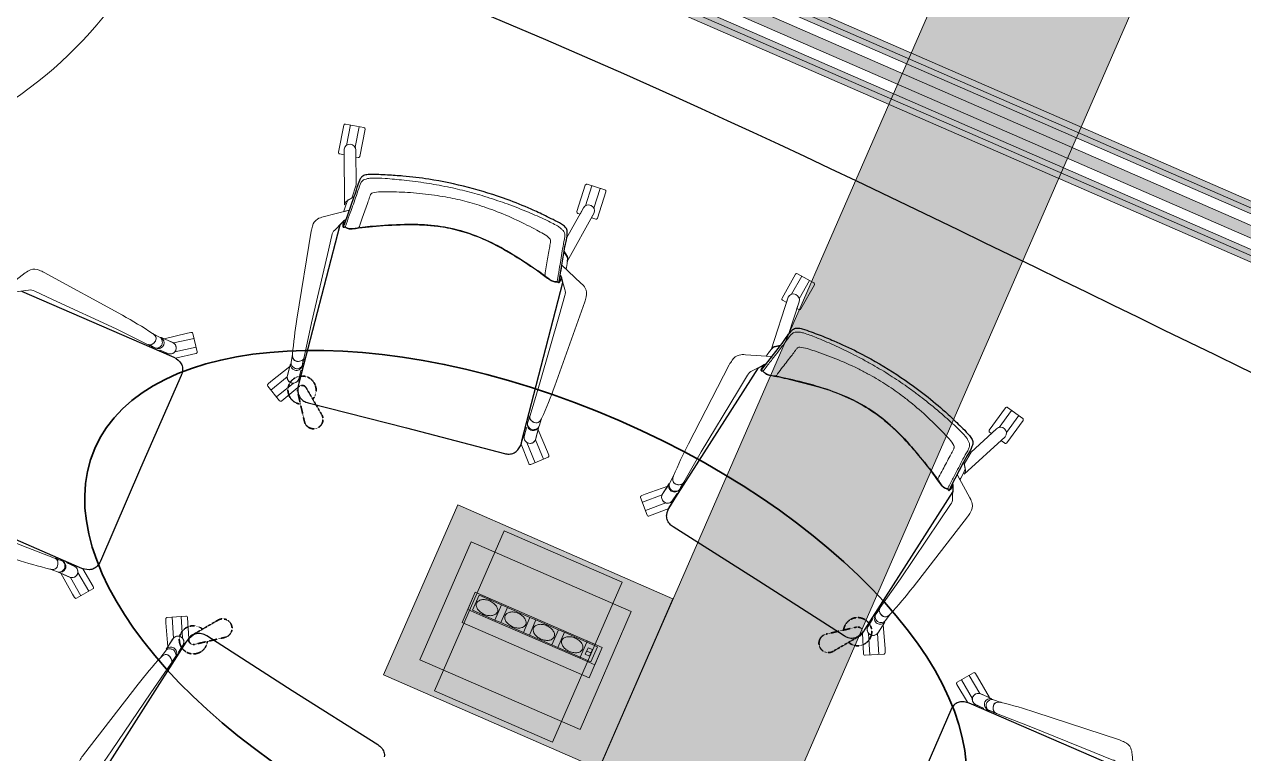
# Model space of a CAD drawing. Header units: millimetres. Extents: x -50172 to 90294, y -80883 to 25069.
# Drawn here: x 34898 to 37494, y -10619 to -9066 of the extents above; entities that cross this region are included whole.
import ezdxf

# ---------------------------------------------------------------- set-up
doc = ezdxf.new("R2010")
doc.units = ezdxf.units.MM
doc.header["$MEASUREMENT"] = 0
doc.linetypes.add('DASHED2', pattern=[0.75, 0.5, -0.25])
for name, color, linetype in [('A-25-M_Wall_Int', 7, 'Continuous'), ('New_A-25-M_Wall_Int', 7, 'Continuous'), ('New_ArchiCAD Doors', 7, 'Continuous')]:
    doc.layers.add(name, color=color, linetype=linetype)
for name, color, linetype, lineweight in [('A-35-M_FFE_Loose_SIEMENS P2_Pen_No__5', 7, 'Continuous', 25), ('A-35-M_FFE_Loose_SIEMENS P2_Pen_No__7', 7, 'Continuous', 35), ('A-35-M_FFE_Loose_SIEMENS P2_Pen_No__9', 7, 'Continuous', 13), ('A-95-H_Fill_Plan_FloorTrunking_Pen_No__1', 7, 'Continuous', 13), ('A-95-H_Fill_Plan_FloorTrunking_Pen_No__101', 252, 'Continuous', 15), ('A-95-P_Text_1_50_GA_Pen_No__85', 8, 'Continuous', 20), ('New_A-25-M_Wall_Int_Pen_No__1', 7, 'Continuous', 13), ('New_A-95-H_Fill_Plan_FloorTrunking_Pen_No__1', 7, 'Continuous', 13), ('New_A-95-H_Fill_Plan_FloorTrunking_Pen_No__101', 252, 'Continuous', 15), ('New_A-95-P_Text_1_50_GA_Pen_No__1', 7, 'Continuous', 13), ('New_A-95-P_Text_1_50_GA_Pen_No__101', 252, 'Continuous', 15), ('New_ArchiCAD Doors_Pen_No__1', 7, 'Continuous', 13), ('New_ArchiCAD Doors_Pen_No__3', 7, 'Continuous', 18)]:
    doc.layers.add(name, color=color, linetype=linetype, lineweight=lineweight)
for name, color, linetype, lineweight, true_color in [('New_A-25-M_Wall_Int_Pen_No__107', 7, 'Continuous', 15, 0xa6a6a6), ('New_ArchiCAD Doors_Pen_No__23', 7, 'Continuous', 30, 0x2a2a2a), ('New_ArchiCAD Doors_Pen_No__63', 7, 'Continuous', 20, 0x606060)]:
    doc.layers.add(name, color=color, linetype=linetype, lineweight=lineweight, true_color=true_color)
doc.dimstyles.new('GENERATED_STYLE__3', dxfattribs={"dimtxt": 0.18, "dimasz": 182.4, "dimexe": 0.18, "dimexo": 0.0625, "dimgap": 0.09, "dimtad": 0, "dimtih": 1, "dimtoh": 1, "dimdec": 4, "dimzin": 0, "dimdsep": 46, "dimcen": 0.09, "dimadec": 0, "dimazin": 0, "dimtfac": 1, "dimtdec": 4, "dimtmove": 0, "dimatfit": 3, "dimldrblk": 'ARROWHEAD_5', "dimfxl": 1, "dimtolj": 1, "dimtzin": 0, "dimarcsym": 0})

# ---------------------------------------------------------------- blocks, each defined once
blk = doc.blocks.new('*X378')
at = {"layer": 'New_A-25-M_Wall_Int_Pen_No__107', "linetype": 'Continuous'}
blk.add_hatch(color=256, dxfattribs=at).paths.add_polyline_path([(34489.1, -8203.9), (38516.9, -9960.2), (38526.9, -9937.3), (34499.1, -8181)])
blk = doc.blocks.new('Wall_64_1', base_point=(38498.3, -10002.9))
at = {"layer": 'New_A-25-M_Wall_Int_Pen_No__107', "linetype": 'Continuous'}
for points in [[(34508.1, -8160.4), (38535.9, -9916.7), (38540.7, -9905.7), (34512.9, -8149.4)], [(34512.9, -8149.4), (38540.7, -9905.7), (38545.9, -9893.8), (34518.1, -8137.5)], [(34475.5, -8235.1), (38503.3, -9991.4), (38508.1, -9980.4), (34480.3, -8224.1)], [(34470.5, -8246.6), (38498.3, -10002.9), (38503.3, -9991.4), (34475.5, -8235.1)]]:
    blk.add_hatch(color=256, dxfattribs=at).paths.add_polyline_path(points)
at = {"layer": 'New_A-25-M_Wall_Int_Pen_No__1', "linetype": 'Continuous'}
for p, q in [((34512.9, -8149.4), (38540.7, -9905.7)), ((34508.1, -8160.4), (38535.9, -9916.7)), ((34499.1, -8181), (38526.9, -9937.3)), ((34480.3, -8224.1), (38508.1, -9980.4)), ((34489.1, -8203.9), (38516.9, -9960.2)), ((34475.5, -8235.1), (38503.3, -9991.4))]:
    blk.add_line(p, q, dxfattribs=at)
at = {"layer": 'New_A-25-M_Wall_Int_Pen_No__1', "linetype": 'Continuous', "flags": 128}
for points in [[(38545.9, -9893.8), (34518.1, -8137.5)], [(34470.5, -8246.6), (38498.3, -10002.9)]]:
    blk.add_lwpolyline(points, dxfattribs=at)
at = {"layer": 'New_A-25-M_Wall_Int', "color": 250, "lineweight": 50, "true_color": 0x2a2a2a}
blk.add_blockref('*X378', (0, 0), dxfattribs=at)
blk = doc.blocks.new('Door with Sidelight on Side 2 19_6')
at = {"layer": 'New_ArchiCAD Doors_Pen_No__1', "linetype": 'Continuous'}
for p, q in [((-1005, -13), (-1005, 0)), ((1005, -13), (1005, 0)), ((-1005, -25), (-1005, -13)), ((-1005, -47.5), (-1005, -25)), ((1005, -25), (1005, -13)), ((1005, -47.5), (1005, -25)), ((-1005, -72.5), (-1005, -47.5)), ((1005, -72.5), (1005, -47.5)), ((-1005, -94.5), (-1005, -72.5)), ((1005, -94.5), (1005, -72.5)), ((-1005, -106.5), (-1005, -94.5)), ((1005, -106.5), (1005, -94.5)), ((-1005, -119), (-1005, -106.5)), ((1005, -119), (1005, -106.5))]:
    blk.add_line(p, q, dxfattribs=at)
at = {"layer": 'New_ArchiCAD Doors_Pen_No__23', "linetype": 'Continuous'}
for p, q in [((-995, 0), (-1005, 0)), ((-1005, 0), (-1005, -119)), ((-929, 0), (-995, 0)), ((-995, 0), (-995, -119)), ((-83, 0), (-929, 0)), ((-929, 0), (-929, -119)), ((-929, -119), (-929, 0)), ((-83, -119), (-83, 0)), ((29, 0), (-83, 0)), ((-83, 0), (-83, -119)), ((29, -119), (29, 0)), ((995, 0), (929, 0)), ((929, 0), (929, -119)), ((995, 0), (1005, 0)), ((995, -119), (995, 0)), ((1005, 0), (1005, -119)), ((-995, -119), (-1005, -119)), ((-995, -119), (-929, -119)), ((-929, -119), (-83, -119)), ((-83, -119), (29, -119)), ((929, -119), (995, -119)), ((995, -119), (1005, -119))]:
    blk.add_line(p, q, dxfattribs=at)
at = {"layer": 'New_ArchiCAD Doors_Pen_No__3', "linetype": 'Continuous'}
blk.add_line((929, 0), (929, 900), dxfattribs=at)
at = {"layer": 'New_ArchiCAD Doors_Pen_No__63', "linetype": 'Continuous'}
blk.add_arc((929, 0), 900, 90, 180, dxfattribs=at)
blk = doc.blocks.new('Wall_77_1', base_point=(31992.7, -13631.2))
at = {"layer": 'New_ArchiCAD Doors', "color": 251, "linetype": 'Continuous', "lineweight": 20, "true_color": 0x606060, "xscale": -1, "zscale": 1000, "rotation": 246.4404148903298}
blk.add_blockref('Door with Sidelight on Side 2 19_6', (33996.3, -9334.1), dxfattribs=at)
blk = doc.blocks.new('ARROWHEAD_5')
at = {"color": 0, "linetype": 'Continuous', "lineweight": 0}
blk.add_line((0, 0), (-1, 0), dxfattribs=at)
blk.add_solid([(-1, 0.2679), (0, 0), (-1, -0.2679), (-1, 0.2679)], dxfattribs=at)

msp = doc.modelspace()

# ---------------------------------------------------------------- hatches: boundary and pattern name
at = {"layer": 'A-95-H_Fill_Plan_FloorTrunking_Pen_No__101', "linetype": 'Continuous', "lineweight": 0, "true_color": 0x727272}
for points in [[(35068.8, -14052.6), (34706.7, -13894.7), (37778.1, -6851), (38140.2, -7008.9)], [(36279.1, -10288.8), (35820.8, -10089), (35662.9, -10451), (36121.2, -10650.9)]]:
    msp.add_hatch(color=8, dxfattribs=at).paths.add_polyline_path(points)
at = {"layer": 'New_A-95-H_Fill_Plan_FloorTrunking_Pen_No__101', "linetype": 'Continuous', "lineweight": 0, "true_color": 0x727272}
msp.add_hatch(color=8, dxfattribs=at).paths.add_polyline_path([(35771.4, -10485), (35919.9, -10144.2), (36171.1, -10253.7), (36022.5, -10594.5)])
at = {"layer": 'New_A-95-P_Text_1_50_GA_Pen_No__101', "linetype": 'Continuous', "lineweight": 0, "true_color": 0x727272}
msp.add_hatch(color=8, dxfattribs=at).paths.add_polyline_path([(36081.2, -10567.6), (35740, -10419.2), (35849.3, -10167.9), (36190.2, -10316.2)])

# ---------------------------------------------------------------- linework, layer by layer
at = {"layer": 'A-35-M_FFE_Loose_SIEMENS P2_Pen_No__5', "linetype": 'Continuous', "flags": 128}
for points in [[(35843.6, -9412.9, 0.024216), (35759.1, -9395.5, 0.016068), (35704.2, -9388.9, 0.009371), (35671.2, -9386.5, 0.001836), (35652.7, -9385.6, 0.017544), (35632.5, -9385.5, 0.062714), (35622.5, -9387, 0.149282), (35615.3, -9391.6, 0.092841), (35611.8, -9397.8, 0.049327), (35606, -9413.4, -0.02709), (35599.6, -9433.2), (35579.4, -9490.2), (35578, -9494, -0.079161), (35576.9, -9496, -0.195423), (35576.8, -9496.1, -0.266682), (35576.7, -9496.1, -0.14086), (35576.6, -9495.8, -0.068414), (35576.8, -9493), (35577.8, -9485, -0.046442), (35579.9, -9483.1, -0.07777), (35581.2, -9482.4, 0.055714), (35582.4, -9481.9, 0.135228), (35577.8, -9485), (35576.7, -9493.7, 0.049328), (35576.5, -9496, 0.064332), (35576.6, -9496.6, 0.077633), (35576.8, -9497, 0.201115), (35577.5, -9497.4, 0.08669), (35578.2, -9497.4), (35579.7, -9497.2), (35580.9, -9497, 0.08929), (35587.4, -9500.2, 0.049201), (35592.4, -9501.1, 0.053494), (35596.1, -9501.1, 0.000557), (35609.8, -9499.3, -0.01685), (35669.1, -9493.6, -0.013226), (35715.7, -9492, -0.032708), (35778.1, -9495.5, -0.03481), (35820.2, -9503.7, -0.03481), (35861, -9516.9, -0.032708), (35917.3, -9544, -0.013226), (35957.3, -9568.1, -0.01685), (36006.4, -9601.7, 0.000557), (36017.6, -9609.9, 0.053494), (36020.8, -9611.8, 0.049201), (36025.6, -9613.4, 0.08929), (36032.8, -9613.7), (36033.8, -9614.4), (36035, -9615.4, 0.08669), (36035.6, -9615.7, 0.201115), (36036.4, -9615.6, 0.077633), (36036.8, -9615.4, 0.064332), (36037.1, -9615, 0.049328), (36038.1, -9612.9), (36041.4, -9604.7, 0.135228), (36038.9, -9599.8, 0.055714), (36039.6, -9600.8, -0.07777), (36040.4, -9602, -0.046442), (36041.4, -9604.7), (36038.4, -9612.2, -0.068414), (36037.2, -9614.7, -0.14086), (36037, -9614.9, -0.266682), (36036.9, -9614.9, -0.195423), (36036.8, -9614.7, -0.079161), (36036.8, -9612.5), (36037.4, -9608.5), (36047.4, -9548.9, -0.02709), (36051.4, -9528.4, 0.049327), (36053.8, -9511.9, 0.092841), (36053.7, -9504.8, 0.149282), (36049.7, -9497.2, 0.062714), (36041.7, -9491.1, 0.017544), (36023.9, -9481.5, 0.001836), (36007.3, -9473.3, 0.009371), (35977.3, -9459.3, 0.016068), (35926, -9438.6, 0.023358)], [(35820.2, -9503.7, 0.069523), (35707.3, -9492, 0.011779), (35639.4, -9496, 0.017493), (35596.8, -9501, -0.117992), (35587.4, -9500.2, -0.066588), (35580.9, -9497), (35577.9, -9497.5, -0.164644), (35577.1, -9497.3, -0.299826), (35576.5, -9496.3, 0.02453), (35576.6, -9493.9), (35577.9, -9484.9), (35569.6, -9493.1), (35482.6, -9830, 0.119167), (35481.2, -9851.5, 0.112722), (35484.9, -9860.4, 0.107436), (35493.2, -9868, 0.042313), (35497.3, -9869.9, 0.011293), (35502.5, -9871.7), (35711.5, -9924.8), (35920.1, -9979.5, 0.011293), (35925.5, -9980.4, 0.042313), (35930, -9980.7, 0.107436), (35940.9, -9978.2, 0.112722), (35948.5, -9972.1, 0.119167), (35957.6, -9952.6), (36044.6, -9615.7), (36041.4, -9604.5), (36038.1, -9613, 0.02453), (36037, -9615.2, -0.299826), (36036, -9615.8, -0.164644), (36035.2, -9615.5), (36032.8, -9613.7, -0.066557), (36025.6, -9613.4, -0.117992), (36017, -9609.5, 0.017493), (35982.2, -9584.5, 0.011779), (35924.7, -9548.1, 0.071772)], [(36746.4, -9805.6, -0.024216), (36816.7, -9855.5, -0.016068), (36859, -9891.1, -0.009371), (36883.2, -9913.7, -0.001836), (36896.5, -9926.6, -0.017544), (36910.5, -9941.3, -0.062714), (36916.1, -9949.6, -0.149282), (36917.6, -9958, -0.092841), (36915.5, -9964.8, -0.049327), (36908.1, -9979.7, 0.02709), (36897.9, -9997.9), (36870, -10051.5), (36868.2, -10055.2, 0.079161), (36867.4, -10057.3, 0.195423), (36867.5, -10057.5, 0.266682), (36867.6, -10057.5, 0.14086), (36867.8, -10057.4, 0.068414), (36869.7, -10055.4), (36875, -10049.2, 0.046442), (36874.9, -10046.3, 0.07777), (36874.5, -10044.9, -0.055714), (36874.1, -10043.7, -0.135228), (36875, -10049.2), (36869.3, -10055.9, -0.049328), (36867.7, -10057.6, -0.064332), (36867.3, -10057.9, -0.077633), (36866.8, -10058.1, -0.201115), (36866, -10057.9, -0.08669), (36865.6, -10057.4), (36864.7, -10056.1), (36864, -10055.1, -0.08929), (36857.3, -10052.5, -0.049201), (36853.2, -10049.5, -0.053494), (36850.7, -10046.8, -0.000557), (36842.6, -10035.5, 0.01685), (36806.4, -9988.3, 0.013226), (36775.7, -9953, 0.032708), (36730.6, -9909.8, 0.03481), (36695.9, -9884.6, 0.03481), (36658.4, -9863.8, 0.032708), (36600.3, -9841.1, 0.013226), (36555.4, -9828.2, 0.01685), (36497.3, -9815.2, -0.000557), (36483.7, -9812.6, -0.053494), (36480.1, -9811.5, -0.049201), (36475.7, -9809.1, -0.08929), (36470.6, -9804.1), (36469.3, -9803.8), (36467.8, -9803.6, -0.08669), (36467.2, -9803.4, -0.201115), (36466.6, -9802.7, -0.077633), (36466.6, -9802.3, -0.064332), (36466.6, -9801.8, -0.049328), (36467.5, -9799.6), (36471.3, -9791.6, -0.135228), (36476.6, -9790.1, -0.055714), (36475.3, -9790.3, 0.07777), (36473.9, -9790.5, 0.046442), (36471.3, -9791.6), (36467.8, -9799, 0.068414), (36466.8, -9801.6, 0.14086), (36466.8, -9801.9, 0.266682), (36466.9, -9801.9, 0.195423), (36467.1, -9801.9, 0.079161), (36468.7, -9800.3), (36471.2, -9797.2), (36508, -9749.2, 0.02709), (36520.3, -9732.3, -0.049327), (36530.7, -9719.3, -0.092841), (36535.9, -9714.5, -0.149282), (36544.2, -9712.3, -0.062714), (36554.1, -9714, -0.017544), (36573.3, -9720.4, -0.001836), (36590.6, -9727, -0.009371), (36621.3, -9739.5, -0.016068), (36671.4, -9762.8, -0.023358)], [(36695.9, -9884.6, -0.069523), (36781.5, -9959.2, -0.011779), (36824.9, -10011.6, -0.017493), (36850.3, -10046.2, 0.117992), (36857.3, -10052.5, 0.066588), (36864, -10055.1), (36865.7, -10057.6, 0.164644), (36866.4, -10058.1, 0.299826), (36867.5, -10057.8, -0.02453), (36869.2, -10056.1), (36875, -10049), (36874.6, -10060.6), (36687.4, -10354, -0.119167), (36672.7, -10369.7, -0.112722), (36663.6, -10373.1, -0.107436), (36652.4, -10372.2, -0.042313), (36648.3, -10370.5, -0.011293), (36643.4, -10367.9), (36462.1, -10251.2), (36279.8, -10135.9, -0.011293), (36275.4, -10132.6, -0.042313), (36272.2, -10129.6, -0.107436), (36266.6, -10119.8, -0.112722), (36265.8, -10110.2, -0.119167), (36273.9, -10090.2), (36461, -9796.8), (36471.4, -9791.6), (36467.4, -9799.8, -0.02453), (36466.6, -9802, 0.299826), (36466.8, -9803.2, 0.164644), (36467.6, -9803.6), (36470.6, -9804.1, 0.066557), (36475.7, -9809.1, 0.117992), (36484.4, -9812.8, -0.017493), (36526.5, -9821.2, -0.011779), (36592.3, -9838.5, -0.071772)]]:
    msp.add_lwpolyline(points, format="xyb", close=True, dxfattribs=at)
for points in [[(34892.2, -9633.6), (35211.3, -9772.4, -0.119167), (35229.2, -9784.5, -0.112722), (35233.9, -9792.9, -0.107436), (35234.8, -9804.1, -0.042313), (35233.8, -9808.4, -0.011293), (35232, -9813.7), (35145.2, -10011.1), (35060, -10209.2, -0.011293), (35057.3, -10214.1, -0.042313), (35054.8, -10217.7, -0.107436), (35046.1, -10224.7, -0.112722), (35036.7, -10227, -0.119167), (35015.7, -10222.2), (34696.6, -10083.4)], [(35055.7, -10674.8), (35242.8, -10381.4, -0.119167), (35257.6, -10365.7, -0.112722), (35266.7, -10362.3, -0.107436), (35277.8, -10363.3, -0.042313), (35281.9, -10364.9, -0.011293), (35286.8, -10367.5), (35468.2, -10484.2), (35650.4, -10599.5, -0.011293), (35654.8, -10602.8, -0.042313), (35658.1, -10605.9, -0.107436), (35663.6, -10615.6, -0.112722), (35664.4, -10625.3, -0.119167)], [(37233.7, -10652), (36914.6, -10513.2, 0.119167), (36893.6, -10508.4, 0.112722), (36884.1, -10510.7, 0.107436), (36875.4, -10517.7, 0.042313), (36872.9, -10521.4, 0.011293), (36870.3, -10526.2), (36785, -10724.3)]]:
    msp.add_lwpolyline(points, format="xyb", dxfattribs=at)
at = {"layer": 'A-35-M_FFE_Loose_SIEMENS P2_Pen_No__7', "linetype": 'DASHED2'}
for p, q in [((35494.4, -9911.3), (35479.6, -9846.8)), ((35531.2, -9896.8), (35498, -9839.5)), ((35310.3, -10334.5), (35253, -10367.7)), ((36605.5, -10364.1), (36670, -10349.3)), ((35324.8, -10371.3), (35260.2, -10386.1)), ((36619.9, -10400.9), (36677.3, -10367.7))]:
    msp.add_line(p, q, dxfattribs=at)
for centre, radius, start, end in [((35489.3, -9844.5), 30, 319.5491, 263.4393), ((35489.3, -9844.5), 10, 30.0778, 192.9105), ((35513.9, -9906.9), 20, 192.9105, 30.0778), ((36672.3, -10359), 30, 229.5491, 173.4393), ((35258, -10376.4), 30, 49.5491, 353.4393), ((35320.3, -10351.8), 20, 282.9105, 120.0778), ((36672.3, -10359), 10, 300.0778, 102.9105), ((35258, -10376.4), 10, 120.0778, 282.9105), ((36609.9, -10383.6), 20, 102.9105, 300.0778)]:
    msp.add_arc(centre, radius, start, end, dxfattribs=at)
at = {"layer": 'A-35-M_FFE_Loose_SIEMENS P2_Pen_No__7', "linetype": 'Continuous'}
msp.add_ellipse((35965.1, -10367.7), major_axis=(917, -398.8), ratio=0.5, dxfattribs=at)
at = {"layer": 'A-35-M_FFE_Loose_SIEMENS P2_Pen_No__9', "linetype": 'Continuous'}
for p, q in [((35592.2, -9279.9), (35583.7, -9323.4)), ((35610.7, -9283.5), (35602.2, -9327.4)), ((36106.2, -9409.4), (36092.7, -9452.1)), ((36124.2, -9415.1), (36110.8, -9457.3)), ((36553.5, -9601.8), (36531.7, -9640.4)), ((36569.9, -9611.1), (36547.9, -9650.1)), ((36999.9, -9887.7), (36973.5, -9923.9)), ((37015.1, -9898.8), (36989.1, -9934.6)), ((36080.5, -10415.5), (35874.2, -10325.8)), ((36104.5, -10404.2), (36095.4, -10400.2))]:
    msp.add_line(p, q, dxfattribs=at)
at = {"layer": 'A-35-M_FFE_Loose_SIEMENS P2_Pen_No__9', "linetype": 'Continuous', "flags": 128}
for points in [[(35578.2, -9343.4), (35569.4, -9341.7, -0.435017), (35567, -9338), (35578.2, -9280.3, -0.414214), (35581.7, -9277.9), (35621, -9285.5, -0.414214), (35623.4, -9289), (35612.1, -9346.9, -0.414214), (35608.6, -9349.3), (35603.9, -9348.4), (35603.8, -9333.4, 0.917674), (35578.8, -9331.5), (35578.9, -9343.3)], [(35579.8, -9449.9), (35578.8, -9331.5, -0.92197), (35603.8, -9333.6), (35604.4, -9407.2), (35595.5, -9435.7), (35584, -9442.1, 0.207366), (35581.7, -9445.1), (35580.1, -9449.1)], [(36106.1, -9477.6), (36114.7, -9480.3, 0.435017), (36118.6, -9478.1), (36136.3, -9422.1, 0.414214), (36134.3, -9418.3), (36096.2, -9406.3, 0.414214), (36092.4, -9408.2), (36074.6, -9464.5, 0.414214), (36076.6, -9468.2), (36081.2, -9469.7), (36088.4, -9456.6, -0.917674), (36111.3, -9466.8), (36105.6, -9477.2)], [(35589.5, -9461.6), (35534.6, -9475.4, 0.081341), (35522.4, -9480.3, 0.203002), (35511.5, -9495.3, -0.007358), (35508.7, -9506.4), (35478.2, -9693.8, 0.018845), (35469.2, -9768.3, 0.093152), (35470, -9776.2, 0.300736), (35478.5, -9783.3, 0.150564), (35489.1, -9781.3, 0.24245), (35493.9, -9774.4), (35509.6, -9701.2), (35543.3, -9556), (35552.7, -9515.4, -0.198938), (35558.9, -9503.7), (35574.9, -9487.8), (35579.9, -9483.1, -0.153101), (35582.4, -9481.9, -0.000314)], [(36053.9, -9570.3), (36111.3, -9466.8, 0.92197), (36088.4, -9456.7), (36052.6, -9521.1), (36046.9, -9550.4), (36053.9, -9561.5, -0.207366), (36054.5, -9565.3), (36054, -9569.5)], [(36042.4, -9578.5), (36083.8, -9617.2, -0.081341), (36092.1, -9627.3, -0.203002), (36094.4, -9645.8, 0.007358), (36091.5, -9656.9), (36027.4, -9835.6, -0.018845), (35999.3, -9905.1, -0.093152), (35994.7, -9911.6, -0.300736), (35983.9, -9913.8, -0.150564), (35975.5, -9906.9, -0.24245), (35974.7, -9898.5), (35996.4, -9826.8), (36037.2, -9683.5), (36048.6, -9643.4, 0.198938), (36048.8, -9630.2), (36042.5, -9608.6), (36040.5, -9602, 0.153101), (36038.9, -9599.8, 0.000314)], [(34855.2, -9629.9), (34899.9, -9595.1, -0.081341), (34911.2, -9588.5, -0.203002), (34929.8, -9589.1, 0.007358), (34940.2, -9593.8), (35106.7, -9685.1, -0.018845), (35171, -9723.8, -0.093152), (35176.7, -9729.3, -0.300736), (35177.1, -9740.4, -0.150564), (35169, -9747.5, -0.24245), (35160.5, -9747.1), (35093.2, -9714.4), (34958, -9651.6), (34920.2, -9634, 0.198938), (34907.2, -9631.7), (34884.9, -9634.5), (34878.1, -9635.5, 0.153101), (34875.6, -9636.8, 0.000314)], [(36520.1, -9657.6), (36512.3, -9653.2, -0.435017), (36511.2, -9648.9), (36540.1, -9597.7, -0.414214), (36544.2, -9596.6), (36579.1, -9616.3, -0.414214), (36580.2, -9620.4), (36551.2, -9671.7, -0.414214), (36547.1, -9672.9), (36542.9, -9670.5), (36547.5, -9656.3, 0.917674), (36524.4, -9646.5), (36520.8, -9657.7)], [(36487.8, -9759.1), (36524.4, -9646.5, -0.92197), (36547.5, -9656.4), (36524.7, -9726.4), (36507.2, -9750.6), (36494.3, -9753, 0.207366), (36491.1, -9755.2), (36488.4, -9758.4)], [(35171, -9723.9), (35185.8, -9731.5, -0.20576), (35191.2, -9738, -0.103527), (35191.7, -9744.8, -0.163663), (35188.8, -9750.7, -0.143284), (35180.6, -9755.3, -0.17954), (35175.8, -9754.6, 0.015555), (35161.5, -9747.6, 0.189726), (35168.3, -9747.8, 0.224162), (35178.3, -9737.3, 0.212827), (35176.7, -9729.3, 0.0772), (35171.8, -9724.3, 0.056611)], [(35189.9, -9732.7), (35215.2, -9743.9, -0.898737), (35204.9, -9767), (35187.4, -9759.2), (35185.8, -9760.7), (35164.1, -9751.2), (35166.2, -9749.1), (35178.1, -9755.1, 0.418822), (35195.1, -9748.3, 0.336613), (35190, -9732.7, 0.09455)], [(35195.4, -9735.1), (35245.2, -9723.2), (35252.7, -9721.7, -0.132625), (35255.3, -9721.9, -0.251078), (35256.9, -9723.7), (35265.9, -9762.9, -0.460931), (35263, -9766.8), (35220, -9776.2), (35200.4, -9767), (35199.6, -9764.7), (35204.9, -9767, 0.132464), (35209.1, -9767.5, 0.419806), (35221.5, -9754.4, 0.171359), (35218.4, -9746.5, 0.126551), (35212.9, -9742.8)], [(35464.5, -9788.7), (35457.8, -9815.5, 0.898737), (35482.3, -9821.6), (35487, -9803), (35489.2, -9802.7), (35495, -9779.7), (35492, -9780.1), (35489.5, -9793.2, -0.418822), (35473.7, -9802.3, -0.336613), (35464.5, -9788.7, -0.09455)], [(35469.2, -9768.4), (35466.1, -9784.8, 0.20576), (35467.9, -9792.9, 0.103527), (35473, -9797.5, 0.163663), (35479.4, -9798.9, 0.143284), (35488.1, -9795.2, 0.17954), (35490.5, -9791, -0.015555), (35493.7, -9775.4, -0.189726), (35489.8, -9780.9, -0.224162), (35475.3, -9782.4, -0.212827), (35470, -9776.2, -0.0772), (35469.1, -9769.2, -0.056611)], [(36489.7, -9773.1), (36433.2, -9769.2, 0.081341), (36420.1, -9770, 0.203002), (36405, -9780.9, -0.007358), (36398.9, -9790.6), (36311.9, -9959.3, 0.018845), (36280.2, -10027.3, 0.093152), (36278.5, -10035.1, 0.300736), (36284.4, -10044.5, 0.150564), (36295.1, -10045.9, 0.24245), (36301.9, -10040.8), (36339.4, -9976), (36416.5, -9848.5), (36438, -9812.8, -0.198938), (36447.5, -9803.6), (36467.6, -9793.5), (36473.8, -9790.5, -0.153101), (36476.6, -9790.1, -0.000314)], [(35463.1, -9794.5), (35423.1, -9826.4), (35417.3, -9831.4, 0.132625), (35415.8, -9833.6, 0.251078), (35416.2, -9835.9), (35441.6, -9867.2, 0.460931), (35446.4, -9867.3), (35480.3, -9839.1), (35485.1, -9818), (35483.8, -9816), (35482.3, -9821.6, -0.132464), (35480.2, -9825.2, -0.419806), (35462.2, -9826.9, -0.171359), (35457.9, -9819.7, -0.126551), (35458.3, -9813.1)], [(36978.2, -9952.3), (36985.5, -9957.6, 0.435017), (36989.8, -9956.8), (37024.4, -9909.3, 0.414214), (37023.7, -9905.1), (36991.4, -9881.5, 0.414214), (36987.2, -9882.2), (36952.5, -9929.9, 0.414214), (36953.1, -9934.1), (36957, -9936.9), (36968.1, -9926.8, -0.917674), (36986.5, -9943.8), (36977.8, -9951.8)], [(35993.5, -9923.1), (35986.6, -9949.8, -0.898737), (35962.1, -9943.5), (35966.9, -9924.9), (35965.1, -9923.6), (35970.9, -9900.6), (35973.4, -9902.4), (35969.4, -9915.1, 0.418822), (35978.9, -9930.7, 0.336613), (35993.4, -9923.1, 0.09455)], [(35999.2, -9905.2), (35994, -9921, -0.20576), (35988.4, -9927.3, -0.103527), (35981.8, -9928.9, -0.163663), (35975.5, -9927, -0.143284), (35969.7, -9919.6, -0.17954), (35969.6, -9914.7, 0.015555), (35974.3, -9899.5, 0.189726), (35975.1, -9906.2, 0.224162), (35987.1, -9914.5, 0.212827), (35994.7, -9911.6, 0.0772), (35998.9, -9906, 0.056611)], [(35992, -9928.9), (36011.9, -9976), (36014.6, -9983.2, -0.132625), (36014.8, -9985.8, -0.251078), (36013.4, -9987.7), (35976.1, -10003, -0.460931), (35971.8, -10000.8), (35955.5, -9959.9), (35961.4, -9939), (35963.5, -9937.9), (35962.1, -9943.5, 0.132464), (35962.2, -9947.7, 0.419806), (35977.3, -9957.8, 0.171359), (35984.5, -9953.5, 0.126551), (35987.3, -9947.5)], [(36899.3, -10023.7), (36986.5, -9943.8, 0.92197), (36968, -9926.9), (36913.6, -9976.7), (36898.9, -10002.6), (36902.1, -10015.4, -0.207366), (36901.4, -10019.1), (36899.6, -10023)], [(36271.1, -10043.8), (36256.2, -10067.1, 0.898737), (36277.4, -10080.7), (36287.8, -10064.5), (36290, -10064.9), (36302.8, -10045), (36299.8, -10044.4), (36293.3, -10056, -0.418822), (36275.4, -10059.6, -0.336613), (36271, -10043.9, -0.09455)], [(36280.2, -10027.4), (36272.2, -10042, 0.20576), (36271.4, -10050.4, 0.103527), (36274.8, -10056.3, 0.163663), (36280.5, -10059.6, 0.143284), (36289.8, -10058.8, 0.17954), (36293.4, -10055.6, -0.015555), (36301.3, -10041.7, -0.189726), (36295.9, -10045.7, -0.224162), (36281.7, -10042.6, -0.212827), (36278.5, -10035.1, -0.0772), (36279.8, -10028.2, -0.056611)], [(36884, -10024.6), (36911.4, -10074.3, -0.081341), (36916.1, -10086.4, -0.203002), (36912.6, -10104.7, 0.007358), (36906.4, -10114.3), (36790.1, -10264.3, -0.018845), (36741.8, -10321.7, -0.093152), (36735.4, -10326.5, -0.300736), (36724.4, -10325.2, -0.150564), (36718.6, -10316.1, -0.24245), (36720.4, -10307.8), (36763.3, -10246.4), (36846.5, -10122.8), (36869.8, -10088.2, 0.198938), (36874.1, -10075.7), (36874.8, -10053.2), (36874.9, -10046.4, 0.153101), (36874.1, -10043.7, 0.000314)], [(34668.6, -10058.9), (34673.7, -10115.3, 0.081341), (34676.5, -10128.1, 0.203002), (34689.6, -10141.2, -0.007358), (34700.2, -10145.7), (34880.5, -10205.2, 0.018845), (34952.6, -10225.8, 0.093152), (34960.5, -10226.3, 0.300736), (34968.9, -10219, 0.150564), (34968.6, -10208.2, 0.24245), (34962.5, -10202.3), (34892.7, -10175.4), (34754.6, -10119.3), (34715.9, -10103.7, -0.198938), (34705.4, -10095.7), (34692.2, -10077.4), (34688.4, -10071.8, -0.153101), (34687.6, -10069.1, -0.000314)], [(36267.8, -10048.9), (36219.7, -10066.4), (36212.7, -10069.3, 0.132625), (36210.6, -10071, 0.251078), (36210.2, -10073.3), (36224.4, -10111, 0.460931), (36228.9, -10112.6), (36270, -10096.7), (36281.3, -10078.1), (36280.6, -10075.8), (36277.4, -10080.7, -0.132464), (36274.3, -10083.5, -0.419806), (36256.7, -10079.3, -0.171359), (36254.9, -10071.1, -0.126551), (36257.4, -10065)], [(34970.3, -10232.3), (34995.7, -10243.4, 0.898737), (35005.7, -10220.2), (34988.2, -10212.5), (34988.2, -10210.3), (34966.5, -10200.7), (34966.4, -10203.8), (34978.9, -10208.4, -0.418822), (34985.3, -10225.5, -0.336613), (34970.4, -10232.3, -0.09455)], [(34952.7, -10225.9), (34968.4, -10231.5, 0.20576), (34976.8, -10230.9, 0.103527), (34982.1, -10226.6, 0.163663), (34984.5, -10220.5, 0.143284), (34982.2, -10211.4, 0.17954), (34978.4, -10208.4, -0.015555), (34963.6, -10202.7, -0.189726), (34968.3, -10207.5, -0.224162), (34967.5, -10222, -0.212827), (34960.5, -10226.3, -0.0772), (34953.5, -10226.1, -0.056611)], [(34975.8, -10234.7), (35000.8, -10279.4), (35004.7, -10285.9, 0.132625), (35006.7, -10287.8, 0.251078), (35009, -10287.8), (35044, -10267.8, 0.460931), (35044.9, -10263.1), (35022.7, -10225), (35002.7, -10216.8), (35000.4, -10217.8), (35005.7, -10220.2, -0.132464), (35009, -10222.9, -0.419806), (35007.7, -10240.9, -0.171359), (34999.8, -10243.9, -0.126551), (34993.4, -10242.4)], [(35905.1, -10317.4, 0.138798), (35905.8, -10312, 0.107082), (35903.2, -10304.9, 0.080305), (35897.7, -10298.8, 0.068078), (35889.3, -10293.6, 0.068078), (35879.7, -10291, 0.080305), (35871.5, -10291.1, 0.107082), (35864.5, -10294, 0.138798), (35861.1, -10298.3, 0.138798), (35860.3, -10303.7, 0.107082), (35863, -10310.8, 0.080305), (35868.5, -10316.9, 0.068078), (35876.9, -10322.1, 0.068078), (35886.4, -10324.7, 0.080305), (35894.6, -10324.6, 0.107082), (35901.6, -10321.6, 0.138798)], [(35203.5, -10391.3), (35199.6, -10340.3), (35199.3, -10332.6, -0.132625), (35199.9, -10330, -0.251078), (35201.8, -10328.7), (35242, -10326.1, -0.460931), (35245.4, -10329.5), (35247.9, -10373.5), (35235.7, -10391.4), (35233.3, -10391.8), (35236.4, -10386.9, 0.132464), (35237.7, -10382.9, 0.419806), (35226.6, -10368.5, 0.171359), (35218.4, -10370.4, 0.126551), (35213.8, -10375.2)], [(35965.6, -10343.7, 0.138798), (35966.3, -10338.3, 0.107082), (35963.7, -10331.2, 0.080305), (35958.2, -10325.1, 0.068078), (35949.8, -10320, 0.068078), (35940.3, -10317.3, 0.080305), (35932, -10317.5, 0.107082), (35925.1, -10320.4, 0.138798), (35921.6, -10324.6, 0.138798), (35920.9, -10330, 0.107082), (35923.5, -10337.1, 0.080305), (35929, -10343.2, 0.068078), (35937.4, -10348.4, 0.068078), (35946.9, -10351.1, 0.080305), (35955.2, -10350.9, 0.107082), (35962.2, -10348, 0.138798)], [(36730, -10339.1), (36715, -10362.3, -0.898737), (36693.8, -10348.5), (36704.2, -10332.4), (36702.9, -10330.6), (36715.8, -10310.7), (36717.5, -10313.1), (36709.7, -10323.9, 0.418822), (36713.8, -10341.7, 0.336613), (36730, -10339.1, 0.09455)], [(36741.7, -10321.8), (36731.8, -10335.2, -0.20576), (36724.6, -10339.5, -0.103527), (36717.7, -10338.9, -0.163663), (36712.4, -10335.1, -0.143284), (36709.2, -10326.3, -0.17954), (36710.6, -10321.7, 0.015555), (36719.8, -10308.7, 0.189726), (36718.5, -10315.3, 0.224162), (36727.2, -10326.9, 0.212827), (36735.4, -10326.5, 0.0772), (36741.1, -10322.5, 0.056611)], [(36026.1, -10370.1, 0.138798), (36026.9, -10364.7, 0.107082), (36024.2, -10357.6, 0.080305), (36018.8, -10351.4, 0.068078), (36010.3, -10346.3, 0.068078), (36000.8, -10343.6, 0.080305), (35992.6, -10343.8, 0.107082), (35985.6, -10346.7, 0.138798), (35982.1, -10350.9, 0.138798), (35981.4, -10356.3, 0.107082), (35984, -10363.4, 0.080305), (35989.5, -10369.6, 0.068078), (35998, -10374.7, 0.068078), (36007.5, -10377.4, 0.080305), (36015.7, -10377.2, 0.107082), (36022.7, -10374.3, 0.138798)], [(36726.7, -10344.1), (36730.7, -10395.1), (36731, -10402.8, -0.132625), (36730.4, -10405.4, -0.251078), (36728.4, -10406.7), (36688.2, -10409.4, -0.460931), (36684.9, -10405.9), (36682.3, -10362), (36694.5, -10344), (36696.9, -10343.6), (36693.8, -10348.5, 0.132464), (36692.6, -10352.5, 0.419806), (36703.6, -10366.9, 0.171359), (36711.9, -10365, 0.126551), (36716.4, -10360.2)], [(35200.2, -10396.4), (35215.3, -10373.1, -0.898737), (35236.4, -10386.9), (35226.1, -10403), (35227.3, -10404.8), (35214.5, -10424.8), (35212.7, -10422.3), (35220.6, -10411.5, 0.418822), (35216.4, -10393.7, 0.336613), (35200.3, -10396.3, 0.09455)], [(36086.7, -10396.4, 0.138798), (36087.4, -10391, 0.107082), (36084.8, -10383.9, 0.080305), (36079.3, -10377.7, 0.068078), (36070.8, -10372.6, 0.068078), (36061.3, -10369.9, 0.080305), (36053.1, -10370.1, 0.107082), (36046.1, -10373, 0.138798), (36042.6, -10377.2, 0.138798), (36041.9, -10382.7, 0.107082), (36044.5, -10389.8, 0.080305), (36050, -10395.9, 0.068078), (36058.5, -10401, 0.068078), (36068, -10403.7, 0.080305), (36076.2, -10403.5, 0.107082), (36083.2, -10400.6, 0.138798)], [(35046.2, -10710.8), (35018.9, -10661.2, -0.081341), (35014.1, -10649, -0.203002), (35017.6, -10630.7, 0.007358), (35023.9, -10621.1), (35140.2, -10471.1, -0.018845), (35188.5, -10413.7, -0.093152), (35194.8, -10408.9, -0.300736), (35205.8, -10410.2, -0.150564), (35211.6, -10419.3, -0.24245), (35209.8, -10427.6), (35167, -10489), (35083.8, -10612.6), (35060.4, -10647.2, 0.198938), (35056.1, -10659.7), (35055.4, -10682.2), (35055.4, -10689, 0.153101), (35056.2, -10691.7, 0.000314)], [(35188.6, -10413.6), (35198.4, -10400.2, -0.20576), (35205.7, -10395.9, -0.103527), (35212.5, -10396.5, -0.163663), (35217.9, -10400.3, -0.143284), (35221.1, -10409.1, -0.17954), (35219.7, -10413.7, 0.015555), (35210.5, -10426.7, 0.189726), (35211.8, -10420.1, 0.224162), (35203, -10408.5, 0.212827), (35194.8, -10408.9, 0.0772), (35189.1, -10412.9, 0.056611)], [(36952.7, -10499.4), (36927.4, -10454.9), (36923.4, -10448.4, 0.132625), (36921.5, -10446.6, 0.251078), (36919.1, -10446.6), (36884.3, -10466.8, 0.460931), (36883.4, -10471.6), (36905.9, -10509.4), (36926, -10517.5), (36928.2, -10516.5), (36922.9, -10514.2, -0.132464), (36919.6, -10511.5, -0.419806), (36920.8, -10493.5, -0.171359), (36928.7, -10490.4, -0.126551), (36935.1, -10491.8)], [(36958.2, -10501.8), (36932.8, -10490.9, 0.898737), (36922.9, -10514.2), (36940.5, -10521.7), (36940.5, -10523.9), (36962.3, -10533.3), (36962.3, -10530.3), (36949.8, -10525.7, -0.418822), (36943.3, -10508.6, -0.336613), (36958.2, -10501.8, -0.09455)], [(36977.5, -10509.6), (36961.8, -10504, 0.20576), (36953.5, -10504.5, 0.103527), (36948.1, -10508.8, 0.163663), (36945.8, -10514.9, 0.143284), (36948.1, -10524, 0.17954), (36951.8, -10527, -0.015555), (36966.7, -10532.7, -0.189726), (36961.9, -10527.9, -0.224162), (36962.7, -10513.4, -0.212827), (36969.7, -10509.1, -0.0772), (36976.7, -10509.3, -0.056611)], [(37261.6, -10676.6), (37256.6, -10620.1, 0.081341), (37253.7, -10607.3, 0.203002), (37240.6, -10594.2, -0.007358), (37230.1, -10589.7), (37049.8, -10530.2, 0.018845), (36977.6, -10509.6, 0.093152), (36969.7, -10509.1, 0.300736), (36961.3, -10516.4, 0.150564), (36961.6, -10527.2, 0.24245), (36967.7, -10533.1), (37037.6, -10560), (37175.6, -10616.1), (37214.3, -10631.7, -0.198938), (37224.8, -10639.7), (37238, -10658), (37241.9, -10663.6, -0.153101), (37242.7, -10666.3, -0.000314)]]:
    msp.add_lwpolyline(points, format="xyb", close=True, dxfattribs=at)
for points in [[(36032.8, -9613.7, -0.172835), (36032.7, -9613.5, -0.029065), (36032.7, -9613.1, -0.028333), (36032.8, -9611.6, -0.004116), (36033.2, -9608.8, -0.006979), (36033.7, -9606.1, 0.006601), (36037.8, -9581.9, -0.005565), (36044.1, -9543.5, -0.006061), (36048, -9523, 0.052886), (36048.7, -9515.3, 0.072565), (36047.8, -9509.5, 0.118748), (36045, -9504.9, 0.009096), (36040.6, -9500.5, 0.060387), (36033.1, -9495, 0.021653), (36008, -9482, 0.008324), (35971.2, -9465.8, 0.012117), (35926.1, -9448.1, 0.005624), (35906.2, -9441.1, 0.00647), (35883.2, -9433.6, 0.012425), (35841.4, -9421.7, 0.012425), (35799, -9411.8, 0.00647), (35775.3, -9407.3, 0.005624), (35754.4, -9403.8, 0.012117), (35706.4, -9397.4, 0.008324), (35666.3, -9393.8, 0.021653), (35638.1, -9393, 0.060387), (35629, -9394.2, 0.009096), (35622.9, -9395.9, 0.118748), (35618.2, -9398.6, 0.072565), (35614.6, -9403.3, 0.052886), (35611.5, -9410.3, -0.006061), (35605, -9430.2, -0.005565), (35592, -9466.8, 0.006601), (35583.8, -9489.9, -0.006979), (35582.9, -9492.6, -0.004116), (35581.9, -9495.1, -0.028333), (35581.3, -9496.6, -0.029065), (35581.1, -9496.9, -0.172835), (35580.9, -9497)], [(35608.5, -9499.5, -0.029977), (35609.8, -9499.3, 0.096148), (35610.3, -9498.5, 0.022338), (35612.4, -9493.2, -0.000048), (35618.3, -9476.4, -0.000154), (35629.2, -9445.2, 0.001817), (35633.2, -9433.8, -0.043839), (35635.3, -9428.1, -0.067552), (35636.5, -9426.4, -0.111008), (35640, -9424.2, -0.062927), (35655.9, -9422.3, -0.007617), (35672.1, -9422.2, -0.013331), (35720.1, -9424, -0.019355), (35771.3, -9429.4, -0.009359), (35794.6, -9433.2, -0.023709), (35836, -9442.3, -0.023709), (35876.7, -9454.4, -0.009359), (35899, -9462.3, -0.019355), (35946.4, -9482.4, -0.013331), (35989.2, -9504.1, -0.007617), (36003.4, -9511.9, -0.062927), (36016.3, -9521.4, -0.111008), (36018.4, -9524.9, -0.067552), (36018.6, -9527.1, -0.043839), (36017.7, -9533, 0.001817), (36015.6, -9545, -0.000154), (36010.1, -9577.5, -0.000048), (36007.1, -9595.1, 0.022338), (36006.3, -9600.7, 0.096148), (36006.4, -9601.7, -0.029977), (36007.5, -9602.5)], [(36470.6, -9804.1, 0.172835), (36470.7, -9804, 0.029065), (36471, -9803.8, 0.028333), (36472.1, -9802.6, 0.004116), (36473.8, -9800.4, 0.006979), (36475.5, -9798.2, -0.006601), (36490.4, -9778.8, 0.005565), (36514.1, -9748, 0.006061), (36526.5, -9731.1, -0.052886), (36531.6, -9725.4, -0.072565), (36536.5, -9722.1, -0.118748), (36541.8, -9720.9, -0.009096), (36548.1, -9721.2, -0.060387), (36557.2, -9722.9, -0.021653), (36583.7, -9732.4, -0.008324), (36620.7, -9748.3, -0.012117), (36664.4, -9769.2, -0.005624), (36683.1, -9779, -0.00647), (36704.3, -9790.7, -0.012425), (36741.5, -9813.2, -0.012425), (36777.6, -9837.5, -0.00647), (36797.1, -9851.7, -0.005624), (36813.9, -9864.6, -0.012117), (36851.2, -9895.4, -0.008324), (36881.2, -9922.2, -0.021653), (36901.1, -9942.3, -0.060387), (36906.4, -9949.8, -0.009096), (36909.3, -9955.4, -0.118748), (36910.5, -9960.7, -0.072565), (36909.6, -9966.5, -0.052886), (36906.5, -9973.6, 0.006061), (36896.5, -9991.9, 0.005565), (36878.5, -10026.4, -0.006601), (36867.2, -10048.1, 0.006979), (36865.9, -10050.6, 0.004116), (36864.7, -10053.1, 0.028333), (36864.1, -10054.5, 0.029065), (36864, -10054.9, 0.172835), (36864, -10055.1)], [(36843.4, -10036.6, 0.029977), (36842.6, -10035.5, -0.096148), (36842.8, -10034.6, -0.022338), (36845.3, -10029.5, 0.000048), (36853.6, -10013.7, 0.000154), (36869, -9984.5, -0.001817), (36874.6, -9973.7, 0.043839), (36877.3, -9968.3, 0.067552), (36877.8, -9966.2, 0.111008), (36877, -9962.2, 0.062927), (36867.5, -9949.2, 0.007617), (36856.5, -9937.3, 0.013331), (36822.5, -9903.4, 0.019355), (36783.7, -9869.7, 0.009359), (36765, -9855.2, 0.023709), (36730, -9831.2, 0.023709), (36693.5, -9809.6, 0.009359), (36672.5, -9798.8, 0.019355), (36625.5, -9777.7, 0.013331), (36580.5, -9761.2, 0.007617), (36565, -9756.2, 0.062927), (36549.3, -9753.2, 0.111008), (36545.3, -9754.1, 0.067552), (36543.6, -9755.4, 0.043839), (36539.8, -9760.1, -0.001817), (36532.5, -9769.8, 0.000154), (36512.4, -9796, 0.000048), (36501.6, -9810.2, -0.022338), (36498, -9814.6, -0.096148), (36497.3, -9815.2, 0.029977), (36496, -9814.9)]]:
    msp.add_lwpolyline(points, format="xyb", dxfattribs=at)
for points in [[(35589.5, -9461.6), (35599.7, -9432.8), (35587.6, -9439.6), (35586.3, -9441.2), (35581.6, -9452.7), (35578.7, -9461.3), (35577.4, -9464.6), (35589.5, -9461.6)], [(36042.4, -9578.5), (36047.5, -9548.3), (36054.8, -9560.2), (36055.1, -9562.2), (36053.7, -9574.6), (36052.1, -9583.6), (36051.5, -9587), (36042.4, -9578.5)], [(36489.7, -9773.1), (36508.3, -9748.8), (36494.6, -9751.5), (36493, -9752.7), (36484.9, -9762.1), (36479.4, -9769.4), (36477.3, -9772.2), (36489.7, -9773.1)], [(36884, -10024.6), (36898.2, -9997.5), (36901.5, -10011.1), (36901.1, -10013), (36896, -10024.4), (36891.6, -10032.4), (36890, -10035.5), (36884, -10024.6)], [(36128.6, -10392.8), (35858.1, -10275.1), (35830.1, -10339.3), (36100.7, -10457)], [(35874.2, -10325.8), (35842.1, -10311.8), (35858.1, -10275.1), (35890.1, -10289.1), (35889.1, -10291.4), (35866.2, -10281.4), (35852.3, -10313.5), (35875.2, -10323.5)], [(35899.9, -10334.3), (35852.3, -10313.5), (35866.2, -10281.4), (35913.9, -10302.2)], [(35912.8, -10339.8), (35899.9, -10334.3), (35913.9, -10302.2), (35926.7, -10307.8)], [(35960.5, -10360.6), (35912.8, -10339.8), (35926.7, -10307.8), (35974.4, -10328.5)], [(35973.3, -10366.2), (35960.5, -10360.6), (35974.4, -10328.5), (35987.3, -10334.1)], [(36021, -10386.9), (35973.3, -10366.2), (35987.3, -10334.1), (36035, -10354.8)], [(36033.8, -10392.5), (36021, -10386.9), (36035, -10354.8), (36047.8, -10360.4)], [(36081.5, -10413.2), (36033.8, -10392.5), (36047.8, -10360.4), (36095.5, -10381.1)], [(36080.5, -10415.5), (36112.6, -10429.5), (36128.6, -10392.8), (36096.5, -10378.8), (36095.5, -10381.1), (36118.4, -10391.1), (36104.4, -10423.2), (36081.5, -10413.2)], [(36104.4, -10423.2), (36081.5, -10413.2), (36095.5, -10381.1), (36118.4, -10391.1)], [(36101.6, -10411), (36092.4, -10407.1), (36098.4, -10393.3), (36107.5, -10397.3)]]:
    msp.add_lwpolyline(points, close=True, dxfattribs=at)
for points in [[(35215.7, -9744.2), (35259.3, -9734.3)], [(35218.4, -9763.1), (35263.6, -9752.9)], [(35457.8, -9816.1), (35423.1, -9844.4)], [(35471, -9829.8), (35435.1, -9859.2)], [(35968.1, -9956.2), (35985.7, -9999.1)], [(35986.3, -9950.4), (36003.3, -9991.8)], [(36255.9, -10067.7), (36214, -10083.5)], [(36264.1, -10084.9), (36220.8, -10101.3)], [(34996.3, -10243.5), (35018.5, -10282.4)], [(35012, -10232.7), (35035, -10272.9)], [(35215.7, -10372.7), (35212.7, -10328)], [(35234.8, -10373), (35231.7, -10326.7)], [(36695.5, -10362.4), (36698.5, -10408.7)], [(36714.6, -10362.7), (36717.5, -10407.4)], [(36932.2, -10490.8), (36909.7, -10452.1)], [(36916.6, -10501.7), (36893.2, -10461.7)]]:
    msp.add_lwpolyline(points, dxfattribs=at)
at = {"layer": 'A-95-H_Fill_Plan_FloorTrunking_Pen_No__1', "linetype": 'Continuous', "flags": 128}
for points in [[(35068.8, -14052.6), (34706.7, -13894.7), (37778.1, -6851), (38140.2, -7008.9)], [(36279.1, -10288.8), (35820.8, -10089), (35662.9, -10451), (36121.2, -10650.9)]]:
    msp.add_lwpolyline(points, close=True, dxfattribs=at)
at = {"layer": 'New_A-95-H_Fill_Plan_FloorTrunking_Pen_No__1', "linetype": 'Continuous', "flags": 128}
msp.add_lwpolyline([(35771.4, -10485), (35919.9, -10144.2), (36171.1, -10253.7), (36022.5, -10594.5)], close=True, dxfattribs=at)
at = {"layer": 'New_A-95-P_Text_1_50_GA_Pen_No__1', "linetype": 'Continuous', "flags": 128}
msp.add_lwpolyline([(36081.2, -10567.6), (35740, -10419.2), (35849.3, -10167.9), (36190.2, -10316.2)], close=True, dxfattribs=at)

# ---------------------------------------------------------------- block references
at = {"layer": 'A-25-M_Wall_Int', "color": 250, "lineweight": 50, "true_color": 0x2a2a2a}
msp.add_blockref('Wall_77_1', (31992.7, -13631.2), dxfattribs=at)
at = {"layer": 'New_A-25-M_Wall_Int', "color": 250, "lineweight": 50, "true_color": 0x2a2a2a}
msp.add_blockref('Wall_64_1', (38498.3, -10002.9), dxfattribs=at)

# ---------------------------------------------------------------- leaders
at = {"layer": 'A-95-P_Text_1_50_GA_Pen_No__85', "linetype": 'Continuous', "path_type": 1, "annotation_type": 0, "has_hookline": 1, "hookline_direction": 0, "text_width": 3907.1, "horizontal_direction": (0.916645, -0.399703, 0)}
msp.add_leader([(34430.8, -8580.4), (34816.3, -8676.7), (38366.5, -10201.7)], dimstyle='GENERATED_STYLE__3', dxfattribs=at)

doc.saveas('drawing.dxf')
